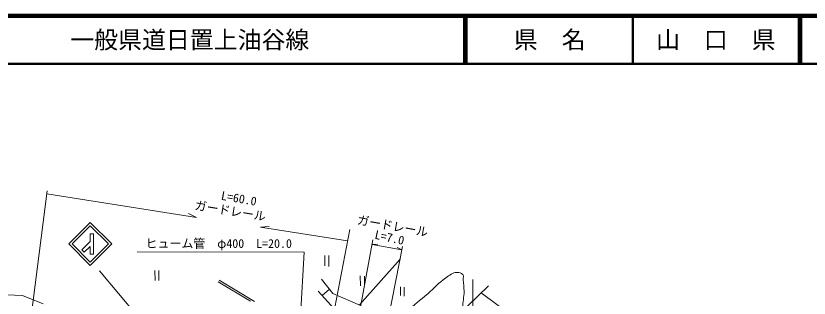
# Model space of a CAD drawing. Units: millimetres, scale not verified. Extents: x 40000 to 680000, y 20000 to 380000.
# Drawn here: x 203947 to 369893, y 320963 to 380000 of the extents above; entities that cross this region are included whole.
import ezdxf
from ezdxf.enums import TextEntityAlignment as Align

# ---------------------------------------------------------------- set-up
doc = ezdxf.new("R2010")
doc.units = ezdxf.units.MM
doc.header["$LTSCALE"] = 1000
for name, color, linetype, lineweight in [('M-BGD', 7, 'Continuous', 13), ('M-TTL', 2, 'Continuous', 140), ('M-TTL-LINE', 7, 'Continuous', 50), ('M-TTL-TXT', 7, 'Continuous', 13)]:
    doc.layers.add(name, color=color, linetype=linetype, lineweight=lineweight)
doc.styles.add('ＭＳ ゴシック', font='')
doc.styles.get('ＭＳ ゴシック').set_extended_font_data('MS Gothic')

msp = doc.modelspace()

# ---------------------------------------------------------------- linework, layer by layer
at = {"layer": 'M-BGD'}
for p, q in [((206690, 313472), (210470, 343393)), ((210391, 342764), (241720, 337858)), ((241720, 337858), (240057, 338690)), ((255129, 335809), (256924, 335971)), ((255129, 335809), (273333, 332949)), ((273785, 335314), (267924, 304597)), ((220219, 334414), (219512, 334414)), ((219512, 334414), (219512, 332794)), ((220219, 330172), (220219, 334414)), ((219512, 332794), (217762, 331044)), ((278655, 333174), (272732, 301603)), ((278471, 332193), (279665, 332269)), ((278471, 332193), (284723, 331047)), ((218262, 330544), (217762, 331044)), ((219512, 331794), (218262, 330544)), ((219512, 331794), (219512, 330172)), ((229295, 330621), (264250, 330547)), ((264250, 330547), (262743, 303888)), ((279208, 303180), (284862, 331750)), ((284723, 331047), (283689, 331542)), ((219512, 330172), (220219, 330172)), ((268566, 329913), (268581, 327701)), ((269383, 329883), (269397, 327552)), ((275840, 319534), (284339, 329108)), ((221428, 326670), (233841, 311940)), ((233011, 326760), (233061, 324622)), ((233863, 326750), (233823, 324671)), ((275981, 325642), (276010, 323548)), ((276857, 325538), (276855, 323581)), ((253024, 320333), (246258, 324401)), ((246485, 324728), (253873, 320266)), ((270262, 321956), (267867, 324946)), ((267212, 322405), (276066, 312734)), ((268044, 321496), (269577, 322812)), ((276053, 319442), (270262, 321956)), ((283500, 304998), (302810, 323530)), ((284420, 323325), (284430, 321484)), ((285162, 323226), (285162, 321365)), ((301314, 322094), (318369, 309361)), ((193916, 321895), (205349, 321538)), ((205349, 321538), (209626, 319801))]:
    msp.add_line(p, q, dxfattribs=at)
for points in [[(215012, 332293), (219512, 336793), (224012, 332293), (219512, 327793)], [(215719, 332293), (219512, 336086), (223305, 332293), (219512, 328500)]]:
    msp.add_lwpolyline(points, close=True, dxfattribs=at)
for points, knots in [([(282394, 314178), (283890, 316086), (284362, 316668), (285784, 318116), (287349, 319710), (288409, 320409), (290094, 321875), (291581, 323168), (292237, 324131), (293903, 325183), (294754, 325720), (295202, 326375), (296208, 326335), (296728, 326314), (297145, 326297), (297461, 325884), (297711, 325557), (297485, 325242), (297511, 324832), (297572, 323891), (297719, 323369), (297712, 322426), (297701, 321051), (297433, 320293), (297411, 318918), (297396, 317998), (297372, 317479), (297461, 316563)], [0, 0, 0, 0, 1, 1, 1, 2, 2, 2, 3, 3, 3, 4, 4, 4, 5, 5, 5, 6, 6, 6, 7, 7, 7, 8, 8, 8, 9, 9, 9, 9]), ([(294960, 304168), (296450, 308211), (296792, 309399), (298328, 312593), (298833, 313643), (299452, 314114), (299666, 315260), (299961, 316838), (299596, 317764), (299566, 319369), (299526, 321522), (299527, 322207), (299516, 324882)], [0, 0, 0, 0, 1, 1, 1, 2, 2, 2, 3, 3, 3, 4, 4, 4, 4])]:
    msp.add_open_spline(points, degree=3, knots=knots, dxfattribs=at)
at = {"layer": 'M-TTL'}
msp.add_line((680000, 380000), (40000, 380000), dxfattribs=at)
at = {"layer": 'M-TTL-LINE'}
for p, q in [((297750, 380000), (297750, 370000)), ((298250, 380000), (298250, 370000)), ((333000, 380000), (333000, 370000)), ((367750, 380000), (367750, 370000)), ((368250, 380000), (368250, 370000)), ((40000, 370000), (680000, 370000))]:
    msp.add_line(p, q, dxfattribs=at)

# ---------------------------------------------------------------- texts
at = {"layer": 'M-BGD', "style": 'ＭＳ ゴシック'}
for s, rotation, p in [('L=60.0', 350.127, (246676, 341011)), ('ガードレール', 350.652, (241152, 338984)), ('ガードレール', 349.899, (275143, 335918)), ('L=7.0', 347.709, (278770, 332870))]:
    msp.add_text(s, height=1833, rotation=rotation, dxfattribs=at).set_placement(p, align=Align.BOTTOM_LEFT)
msp.add_text('ヒューム管\u3000φ400\u3000L=20.0', height=1833, dxfattribs=at).set_placement((231077, 330922), align=Align.BOTTOM_LEFT)
at = {"layer": 'M-TTL-TXT', "style": 'ＭＳ ゴシック'}
msp.add_text('路 線 名      一般県道日置上油谷線', height=3666, dxfattribs=at).set_placement((180380, 375000), align=Align.MIDDLE_LEFT)
for s, p in [('県\u3000名', (315625, 375000)), ('山\u3000口\u3000県', (350375, 375000))]:
    msp.add_text(s, height=3666, dxfattribs=at).set_placement(p, align=Align.MIDDLE_CENTER)

doc.saveas('drawing.dxf')
